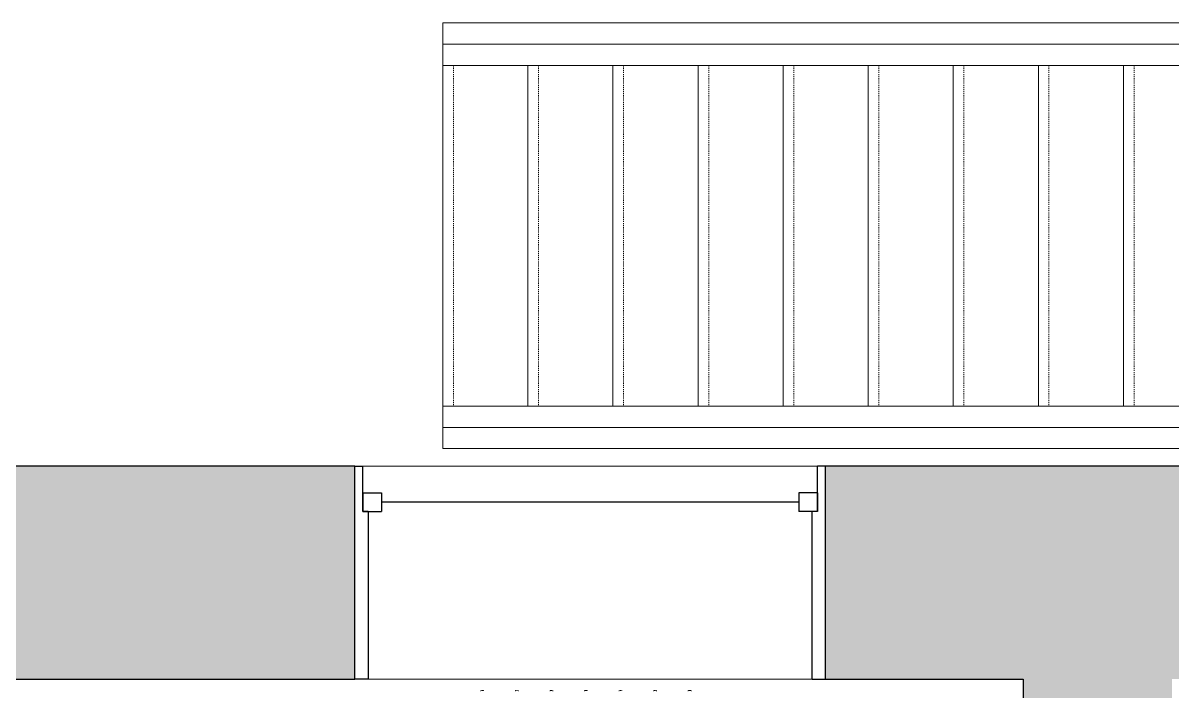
# Model space of a CAD drawing. Header units: inches. Extents: x -1176 to 1551, y -3558 to 978.
# Drawn here: x -453 to -345, y 542.6 to 605.3 of the extents above; entities that cross this region are included whole.
import ezdxf

# ---------------------------------------------------------------- set-up
doc = ezdxf.new("R2010")
doc.units = ezdxf.units.IN
doc.header["$MEASUREMENT"] = 0
doc.linetypes.add('Demolished', pattern=[0.1875, 0.125, -0.0625])
doc.linetypes.add('Overhead 1_16_', pattern=[0.101562, 0.0625, -0.039062])
for name, color, linetype, lineweight in [('A-FLOR-HRAL', 11, 'Continuous', 18), ('A-GENM', 13, 'Demolished', 9), ('A-GLAZ', 151, 'Continuous', 18), ('A-WALL', 113, 'Continuous', 18), ('A-WALL-PATT', 111, 'Continuous', 18), ('S-STRS', 31, 'Demolished', 9)]:
    doc.layers.add(name, color=color, linetype=linetype, lineweight=lineweight)

# ---------------------------------------------------------------- blocks, each defined once
blk = doc.blocks.new('Top Rail Type - Top Rail_Internal_-5071311-1st Floor Demo')
at = {"layer": 'A-FLOR-HRAL', "lineweight": 9}
for p, q in [((-413.53, 601.34), (-413.53, 603.34)), ((-413.53, 603.34), (-309.53, 603.34)), ((-309.53, 601.34), (-413.53, 601.34))]:
    blk.add_line(p, q, dxfattribs=at)
blk = doc.blocks.new('Top Rail Type - Top Rail_Internal_-V17-1st Floor Demo')
at = {"layer": 'A-FLOR-HRAL', "lineweight": 9}
for p, q in [((-413.53, 603.34), (-413.53, 601.34)), ((-413.53, 603.34), (-309.53, 603.34)), ((-413.53, 601.34), (-309.53, 601.34))]:
    blk.add_line(p, q, dxfattribs=at)
blk = doc.blocks.new('Top Rail Type - Top Rail_Internal_-5071335-1st Floor Demo')
at = {"layer": 'A-FLOR-HRAL', "lineweight": 9}
for p, q in [((-413.53, 567.34), (-413.53, 569.34)), ((-413.53, 569.34), (-309.53, 569.34)), ((-309.53, 567.34), (-413.53, 567.34))]:
    blk.add_line(p, q, dxfattribs=at)
blk = doc.blocks.new('Top Rail Type - Top Rail_Internal_-V18-1st Floor Demo')
at = {"layer": 'A-FLOR-HRAL', "lineweight": 9}
for p, q in [((-413.53, 569.34), (-413.53, 567.34)), ((-413.53, 569.34), (-309.53, 569.34)), ((-413.53, 567.34), (-309.53, 567.34))]:
    blk.add_line(p, q, dxfattribs=at)
blk = doc.blocks.new('Double Hung - side window 4_ X 6_ 3_ H 2-6972674-1st Floor Demo')
at = {"layer": 'A-GLAZ', "color": 8, "lineweight": 30}
for p, q in [((-20.87, 10), (-22.12, 10)), ((-20.87, 10), (-20.87, -5.75)), ((20.87, 10), (22.12, 10)), ((20.87, -5.75), (20.87, 10)), ((-21.37, -5.75), (-19.62, -5.75)), ((-21.37, -7.5), (-21.37, -5.75)), ((-21.37, -5.75), (-20.87, -5.75)), ((-21.37, -5.75), (-21.37, -10)), ((-19.62, -7.5), (-19.62, -5.75)), ((19.62, -7.5), (19.62, -5.75)), ((21.37, -5.75), (19.62, -5.75)), ((20.87, -5.75), (21.37, -5.75)), ((21.37, -7.5), (21.37, -5.75)), ((21.37, -5.75), (21.37, -10)), ((-21.37, -7.5), (-19.62, -7.5)), ((-19.62, -6.62), (19.62, -6.62)), ((21.37, -7.5), (19.62, -7.5)), ((-22.12, -10), (-21.37, -10)), ((22.12, -10), (21.37, -10))]:
    blk.add_line(p, q, dxfattribs=at)
blk = doc.blocks.new('Cast_Iron_Radiator_8182 - Cast_Iron_Radiator_8182-V49-1st Floor Demo')
at = {"layer": 'A-GENM', "linetype": 'Continuous'}
for p, q in [((-5.75, 4.93), (-5.79, 4.93)), ((-5.71, 4.93), (-5.75, 4.93)), ((-2.5, 4.93), (-2.54, 4.93)), ((-2.46, 4.93), (-2.5, 4.93)), ((0.75, 4.93), (0.71, 4.93)), ((0.79, 4.93), (0.75, 4.93)), ((4, 4.93), (3.96, 4.93)), ((4.04, 4.93), (4, 4.93)), ((7.25, 4.93), (7.21, 4.93)), ((7.29, 4.93), (7.25, 4.93)), ((10.5, 4.93), (10.46, 4.93)), ((10.54, 4.93), (10.5, 4.93)), ((13.75, 4.93), (13.71, 4.93)), ((13.79, 4.93), (13.75, 4.93))]:
    blk.add_line(p, q, dxfattribs=at)
at = {"layer": 'A-GENM', "linetype": 'Continuous', "flags": 128}
for points in [[(-5.91, 4.89), (-5.9, 4.89), (-5.9, 4.9), (-5.89, 4.9), (-5.88, 4.9)], [(-5.87, 4.91), (-5.87, 4.92), (-5.86, 4.92), (-5.85, 4.92), (-5.84, 4.92), (-5.84, 4.93)], [(-5.66, 4.93), (-5.65, 4.92), (-5.65, 4.92), (-5.64, 4.92), (-5.63, 4.91), (-5.63, 4.91)], [(-5.61, 4.9), (-5.61, 4.9), (-5.6, 4.9), (-5.6, 4.89), (-5.59, 4.89)], [(-2.66, 4.89), (-2.65, 4.89), (-2.65, 4.9), (-2.64, 4.9), (-2.63, 4.9)], [(-2.62, 4.91), (-2.62, 4.92), (-2.61, 4.92), (-2.6, 4.92), (-2.59, 4.92), (-2.59, 4.93)], [(-2.41, 4.93), (-2.4, 4.92), (-2.4, 4.92), (-2.39, 4.92), (-2.38, 4.91), (-2.38, 4.91)], [(-2.36, 4.9), (-2.36, 4.9), (-2.35, 4.9), (-2.35, 4.89), (-2.34, 4.89)], [(0.59, 4.89), (0.6, 4.89), (0.6, 4.9), (0.61, 4.9), (0.62, 4.9)], [(0.63, 4.91), (0.63, 4.92), (0.64, 4.92), (0.65, 4.92), (0.66, 4.92), (0.66, 4.93)], [(0.84, 4.93), (0.85, 4.92), (0.85, 4.92), (0.86, 4.92), (0.87, 4.91), (0.87, 4.91)], [(0.89, 4.9), (0.89, 4.9), (0.9, 4.9), (0.9, 4.89), (0.91, 4.89)], [(3.84, 4.89), (3.85, 4.89), (3.85, 4.9), (3.86, 4.9), (3.87, 4.9)], [(3.88, 4.91), (3.88, 4.92), (3.89, 4.92), (3.9, 4.92), (3.91, 4.92), (3.91, 4.93)], [(4.09, 4.93), (4.1, 4.92), (4.1, 4.92), (4.11, 4.92), (4.12, 4.91), (4.12, 4.91)], [(4.14, 4.9), (4.14, 4.9), (4.15, 4.9), (4.15, 4.89), (4.16, 4.89)], [(7.09, 4.89), (7.1, 4.89), (7.1, 4.9), (7.11, 4.9), (7.12, 4.9)], [(7.13, 4.91), (7.13, 4.92), (7.14, 4.92), (7.15, 4.92), (7.16, 4.92), (7.16, 4.93)], [(7.34, 4.93), (7.35, 4.92), (7.35, 4.92), (7.36, 4.92), (7.37, 4.91), (7.37, 4.91)], [(7.39, 4.9), (7.39, 4.9), (7.4, 4.9), (7.4, 4.89), (7.41, 4.89)], [(10.34, 4.89), (10.35, 4.89), (10.35, 4.9), (10.36, 4.9), (10.37, 4.9)], [(10.38, 4.91), (10.38, 4.92), (10.39, 4.92), (10.4, 4.92), (10.41, 4.92), (10.41, 4.93)], [(10.59, 4.93), (10.6, 4.92), (10.6, 4.92), (10.61, 4.92), (10.62, 4.91), (10.62, 4.91)], [(10.64, 4.9), (10.64, 4.9), (10.65, 4.9), (10.65, 4.89), (10.66, 4.89)], [(13.59, 4.89), (13.6, 4.89), (13.6, 4.9), (13.61, 4.9), (13.62, 4.9)], [(13.63, 4.91), (13.63, 4.92), (13.64, 4.92), (13.65, 4.92), (13.66, 4.92), (13.66, 4.93)], [(13.84, 4.93), (13.85, 4.92), (13.85, 4.92), (13.86, 4.92), (13.87, 4.91), (13.87, 4.91)], [(13.89, 4.9), (13.89, 4.9), (13.9, 4.9), (13.9, 4.89), (13.91, 4.89)]]:
    blk.add_lwpolyline(points, dxfattribs=at)

msp = doc.modelspace()

# ---------------------------------------------------------------- hatches: boundary and pattern name
at = {"layer": 'A-WALL-PATT', "lineweight": 9}
h = msp.add_hatch(color=7, dxfattribs=at)
h.paths.add_polyline_path([(-344.96, 543.68), (-319.93, 543.68), (-319.93, 563.68), (-377.56, 563.68), (-377.56, 543.68), (-358.96, 543.68)], flags=0)
h.paths.add_polyline_path([(-196.3, 543.68), (-196.3, 563.68), (-253.93, 563.68), (-253.93, 543.68), (-213.72, 543.68)], flags=0)
h.paths.add_polyline_path([(1.72, 543.68), (1.72, 563.68), (-53.53, 563.68), (-53.53, 543.68), (-4.41, 543.68)], flags=0)
h.paths.add_polyline_path([(-152.07, 543.68), (-97.77, 543.68), (-97.77, 563.68), (-152.07, 563.68)], flags=0)
h.paths.add_polyline_path([(-473.09, 543.68), (-421.79, 543.68), (-421.79, 563.68), (-473.09, 563.68)], flags=0)
h.paths.add_polyline_path([(-517.32, 543.68), (-517.32, 563.68), (-590.07, 563.68), (-590.07, 543.68), (-521.59, 543.68)], flags=0)
h = msp.add_hatch(color=7, dxfattribs=at)
h.paths.add_polyline_path([(-357.03, 106.47), (-344.96, 106.47), (-344.96, 193.93), (-358.96, 193.93), (-358.96, 106.47)], flags=0)
h.paths.add_polyline_path([(-358.96, 229.93), (-344.96, 229.93), (-344.96, 345.25), (-358.96, 345.25), (-358.96, 268.45)], flags=0)
h.paths.add_polyline_path([(-358.96, 375.25), (-344.96, 375.25), (-344.96, 424.24), (-358.96, 424.24)], flags=0)
h.paths.add_polyline_path([(-344.96, 454.24), (-344.96, 543.68), (-358.96, 543.68), (-358.96, 454.24)], flags=0)

# ---------------------------------------------------------------- linework, layer by layer
at = {"layer": 'A-WALL', "color": 8, "lineweight": 30}
for p, q in [((-421.79, 563.68), (-473.09, 563.68)), ((-421.79, 543.68), (-421.79, 563.68)), ((-319.93, 563.68), (-377.56, 563.68)), ((-377.56, 563.68), (-377.56, 543.68)), ((-473.09, 543.68), (-421.79, 543.68)), ((-377.56, 543.68), (-358.96, 543.68)), ((-358.96, 543.68), (-358.96, 454.24))]:
    msp.add_line(p, q, dxfattribs=at)
at = {"layer": 'A-WALL', "lineweight": 9}
for p, q in [((-421.79, 563.68), (-377.56, 563.68)), ((-377.56, 543.68), (-421.79, 543.68))]:
    msp.add_line(p, q, dxfattribs=at)
at = {"layer": 'S-STRS', "linetype": 'Continuous'}
for p, q in [((-413.53, 605.34), (-413.53, 603.34)), ((-413.53, 605.34), (-308.31, 605.34)), ((-413.53, 601.34), (-413.53, 569.34)), ((-405.53, 601.34), (-405.53, 569.34)), ((-397.53, 601.34), (-397.53, 569.34)), ((-389.53, 601.34), (-389.53, 569.34)), ((-381.53, 601.34), (-381.53, 569.34)), ((-373.53, 601.34), (-373.53, 569.34)), ((-365.53, 601.34), (-365.53, 569.34)), ((-357.53, 601.34), (-357.53, 569.34)), ((-349.53, 601.34), (-349.53, 569.34)), ((-413.53, 567.34), (-413.53, 565.34)), ((-413.53, 565.34), (-323.93, 565.34))]:
    msp.add_line(p, q, dxfattribs=at)
at = {"layer": 'S-STRS', "linetype": 'Overhead 1_16_'}
for p, q in [((-412.53, 601.34), (-412.53, 569.34)), ((-404.53, 601.34), (-404.53, 569.34)), ((-396.53, 601.34), (-396.53, 569.34)), ((-388.53, 601.34), (-388.53, 569.34)), ((-380.53, 601.34), (-380.53, 569.34)), ((-372.53, 601.34), (-372.53, 569.34)), ((-364.53, 601.34), (-364.53, 569.34)), ((-356.53, 601.34), (-356.53, 569.34)), ((-348.53, 601.34), (-348.53, 569.34))]:
    msp.add_line(p, q, dxfattribs=at)

# ---------------------------------------------------------------- block references
at = {"layer": 'A-FLOR-HRAL', "lineweight": 9}
for name in ['Top Rail Type - Top Rail_Internal_-5071311-1st Floor Demo', 'Top Rail Type - Top Rail_Internal_-V17-1st Floor Demo', 'Top Rail Type - Top Rail_Internal_-5071335-1st Floor Demo', 'Top Rail Type - Top Rail_Internal_-V18-1st Floor Demo']:
    msp.add_blockref(name, (0, 0), dxfattribs=at)
at = {"layer": 'A-GENM', "linetype": 'Continuous'}
msp.add_blockref('Cast_Iron_Radiator_8182 - Cast_Iron_Radiator_8182-V49-1st Floor Demo', (-404.07, 537.68), dxfattribs=at)
at = {"layer": 'A-GLAZ', "rotation": 180}
msp.add_blockref('Double Hung - side window 4_ X 6_ 3_ H 2-6972674-1st Floor Demo', (-399.67, 553.68), dxfattribs=at)

doc.saveas('drawing.dxf')
